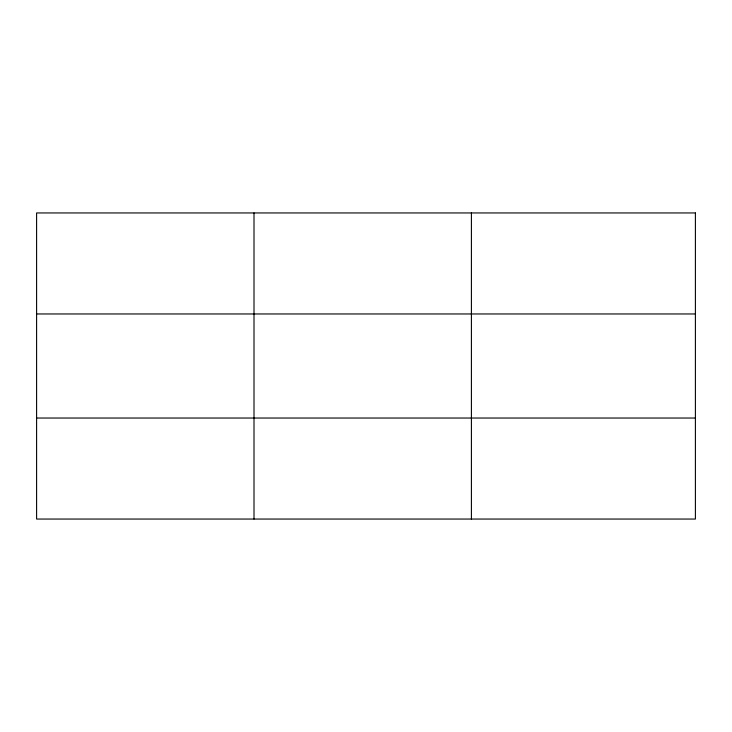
<?xml version="1.0" encoding="UTF-8"?>
<svg xmlns="http://www.w3.org/2000/svg" width="732" height="732" viewBox="0 0 732 732"><rect width="100%" height="100%" fill="white"/><g stroke="black" fill="none" stroke-linecap="round" stroke-linejoin="round"><path stroke-width="1.1" d="M254.004 519.052L254.004 212.948M471.408 519.052L471.408 212.948M36.6 313.964L695.4 313.964M36.6 418.036L695.4 418.036M695.4 212.948L695.4 519.052L36.6 519.052L36.6 212.948L695.4 212.948"/></g></svg>
